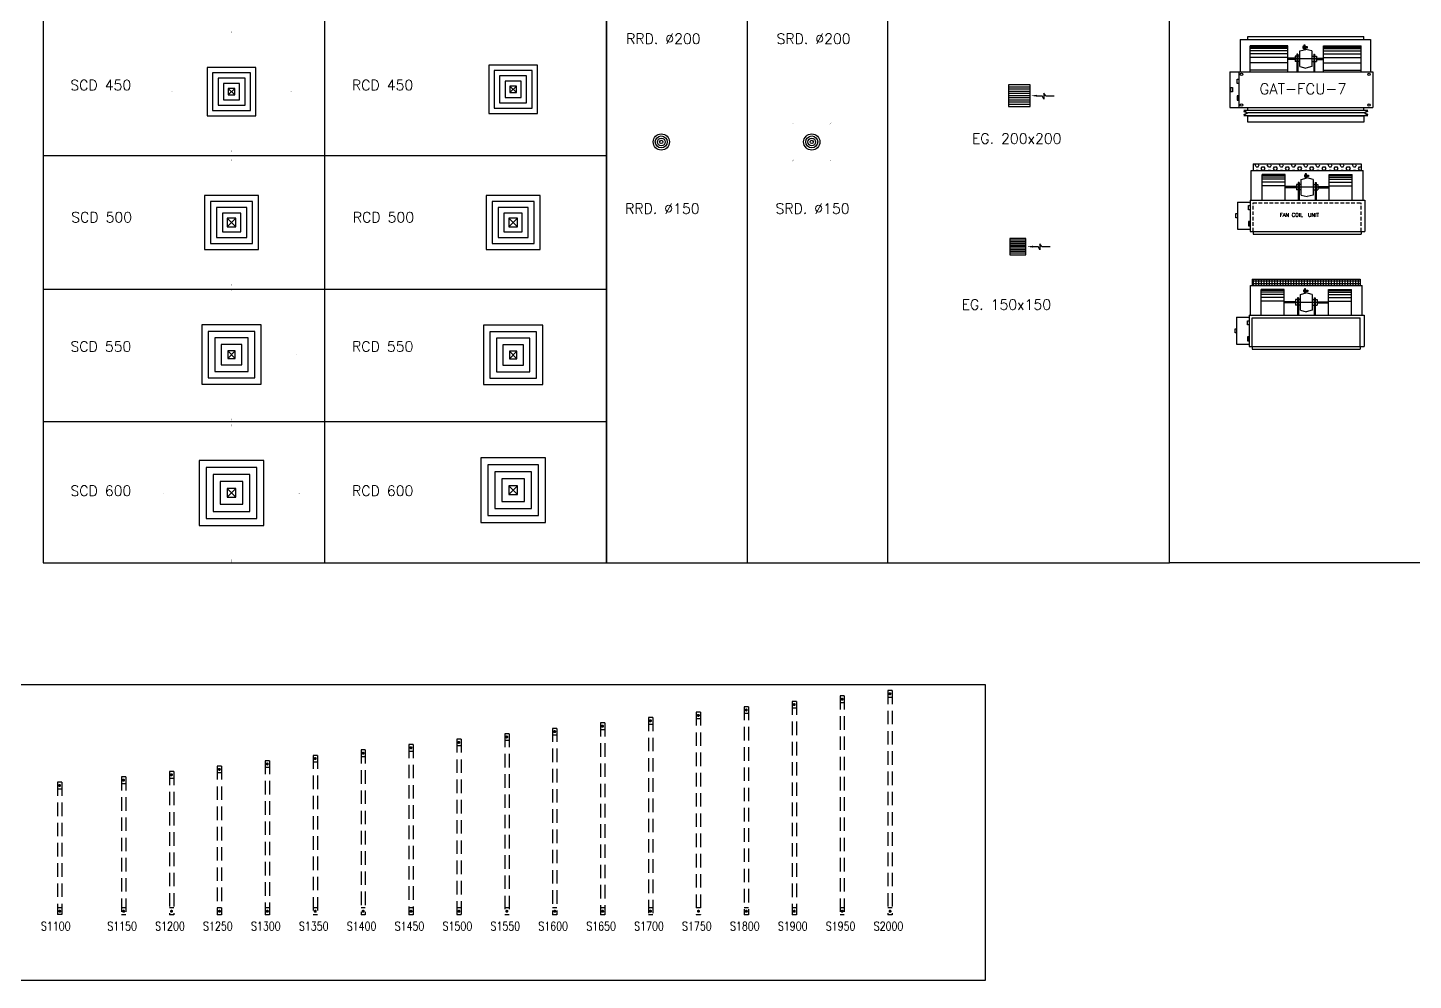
# Model space of a CAD drawing. Extents: x 462150 to 608263, y 35809 to 85242.
# Drawn here: x 566793 to 579621, y 66226 to 75048 of the extents above; entities that cross this region are included whole.
import ezdxf
from ezdxf.enums import TextEntityAlignment as Align

# ---------------------------------------------------------------- set-up
doc = ezdxf.new("R2010")
doc.units = 0
doc.header["$LTSCALE"] = 500
doc.header["$MEASUREMENT"] = 0
for name, pattern in [('DSH1', [0.101, 0.067, -0.034]), ('HIDDEN', [0.375, 0.25, -0.125]), ('HIDDEN2', [4.7625, 3.175, -1.5875])]:
    doc.linetypes.add(name, pattern=pattern)
for name, color, linetype in [('AC-EX.G', 2, 'Continuous'), ('AC-FAN COIL', 230, 'Continuous'), ('AC-FLEXIBLE', 2, 'Continuous'), ('AC-LEADER', 7, 'Continuous'), ('AC-R.C.D', 61, 'Continuous'), ('AC-S.C.D.', 150, 'Continuous'), ('AC-SUPPLY DUCT', 4, 'Continuous'), ('AC-SUPPORT', 124, 'Continuous'), ('AC-TEXT', 7, 'Continuous'), ('M_AHU', 40, 'Continuous'), ('M_ROMANT120', 7, 'Continuous'), ('PL-W-TEXT', 7, 'Continuous')]:
    doc.layers.add(name, color=color, linetype=linetype)
doc.styles.add('FF-LOOP', font='romanc.shx', dxfattribs={"height": 2})
doc.styles.add('ROMANS', font='romans.shx', dxfattribs={"width": 0.8, "height": 100})
doc.styles.add('romant', font='romant.shx', dxfattribs={"width": 0.8, "height": 500})

# ---------------------------------------------------------------- blocks, each defined once
blk = doc.blocks.new('S1100')
at = {"layer": 'AC-SUPPORT', "linetype": 'HIDDEN2'}
for p, q in [((0, 1163), (-40, 1163)), ((0, 1100), (-40, 1100)), ((0, 0), (-40, 0)), ((0, -63), (-40, -63))]:
    blk.add_line(p, q, dxfattribs=at)
at = {"layer": 'AC-SUPPORT', "linetype": 'HIDDEN'}
for p, q in [((-40, 1163), (-40, -63)), ((0, 1163), (0, -63))]:
    blk.add_line(p, q, dxfattribs=at)
at = {"layer": 'AC-SUPPORT', "linetype": 'HIDDEN2', "const_width": 14.6}
for points in [[(-21, 1126, -1), (-21, 1140, -1)], [(-20, -24, 1), (-20, -38, 1)]]:
    blk.add_lwpolyline(points, format="xyb", close=True, dxfattribs=at)
blk = doc.blocks.new('A$C58AD3C0F')
at = {"layer": 'AC-FAN COIL', "color": 230}
for p, q in [((27, 1303, 0), (326, 1303, 0)), ((27, 95, 0), (27, 1303, 0)), ((326, 0, 0), (326, 1324, 0)), ((326, 1324, 0), (656, 1324, 0)), ((326, 1324, 0), (656, 1324, 0)), ((656, 0, 0), (656, 1324, 0)), ((27, 1240, 0), (0, 1240, 0)), ((0, 168, 0), (0, 1240, 0)), ((680, 1240, 0), (656, 1240, 0)), ((27, 168, 0), (0, 168, 0)), ((680, 168, 0), (656, 168, 0)), ((27, 95, 0), (326, 95, 0)), ((326, 84, 0), (656, 84, 0)), ((326, 0, 0), (656, 0, 0))]:
    blk.add_line(p, q, dxfattribs=at)
at = {"layer": 'AC-FAN COIL', "color": 71}
for p, q in [((87, 869, 0), (87, 1218, 0)), ((326, 1218, 0), (87, 1218, 0)), ((97, 869, 0), (97, 1218, 0)), ((111, 869, 0), (111, 1218, 0)), ((131, 869, 0), (131, 1218, 0)), ((159, 869, 0), (159, 1218, 0)), ((193, 869, 0), (193, 1218, 0)), ((244, 869, 0), (244, 1218, 0)), ((312, 869, 0), (312, 1218, 0)), ((326, 869, 0), (87, 869, 0)), ((162, 786, 0), (326, 786, 0)), ((162, 777, 0), (162, 786, 0)), ((162, 777, 0), (326, 777, 0)), ((180, 786, 0), (180, 803, 0)), ((180, 803, 0), (231, 803, 0)), ((180, 759, 0), (180, 777, 0)), ((200, 803, 0), (200, 869, 0)), ((205, 803, 0), (205, 538, 0)), ((211, 803, 0), (211, 869, 0)), ((231, 786, 0), (231, 803, 0)), ((231, 759, 0), (231, 777, 0)), ((80, 697, 0), (80, 686, 0)), ((119, 697, 0), (80, 697, 0)), ((80, 686, 0), (119, 686, 0)), ((84, 697, 0), (84, 686, 0)), ((89, 697, 0), (89, 686, 0)), ((92, 697, 0), (92, 717, 0)), ((92, 717, 0), (106, 717, 0)), ((92, 686, 0), (92, 678, 0)), ((92, 678, 0), (106, 678, 0)), ((94, 697, 0), (94, 686, 0)), ((99, 697, 0), (99, 686, 0)), ((104, 697, 0), (104, 686, 0)), ((106, 717, 0), (106, 697, 0)), ((106, 678, 0), (106, 686, 0)), ((109, 697, 0), (109, 686, 0)), ((114, 697, 0), (114, 686, 0)), ((133, 759, 0), (119, 704, 0)), ((133, 649, 0), (119, 704, 0)), ((119, 697, 0), (119, 686, 0)), ((133, 759, 0), (277, 759, 0)), ((277, 649, 0), (133, 649, 0)), ((180, 649, 0), (180, 630, 0)), ((231, 649, 0), (231, 630, 0)), ((277, 759, 0), (292, 704, 0)), ((277, 649, 0), (292, 704, 0)), ((87, 538, 0), (87, 190, 0)), ((326, 538, 0), (87, 538, 0)), ((97, 538, 0), (97, 190, 0)), ((111, 538, 0), (111, 190, 0)), ((131, 538, 0), (131, 190, 0)), ((159, 538, 0), (159, 190, 0)), ((162, 630, 0), (162, 621, 0)), ((162, 630, 0), (326, 630, 0)), ((162, 621, 0), (326, 621, 0)), ((180, 621, 0), (180, 605, 0)), ((180, 605, 0), (231, 605, 0)), ((193, 538, 0), (193, 190, 0)), ((200, 605, 0), (200, 538, 0)), ((211, 605, 0), (211, 538, 0)), ((231, 621, 0), (231, 605, 0)), ((244, 538, 0), (244, 190, 0)), ((312, 538, 0), (312, 190, 0)), ((326, 190, 0), (87, 190, 0))]:
    blk.add_line(p, q, dxfattribs=at)
at = {"layer": 'AC-FAN COIL', "color": 230, "elevation": 0}
for points in [[(395, 69), (395, 84), (434, 84), (434, 69)], [(472, 11), (472, 25), (511, 25), (511, 11)], [(588, 69), (588, 84), (549, 84), (549, 69)]]:
    blk.add_lwpolyline(points, close=True, dxfattribs=at)
at = {"layer": 'AC-FAN COIL', "color": 230}
for centre in [(349, 1290, 0), (634, 1290, 0), (349, 109, 0), (634, 109, 0)]:
    blk.add_circle(centre, 11.5, dxfattribs=at)
at = {"layer": 'AC-FLEXIBLE'}
for p, q in [((693, 1279, 0), (680, 1240, 0)), ((680, 129, 0), (680, 1279, 0)), ((693, 1279, 0), (706, 1240, 0)), ((720, 1279, 0), (706, 1240, 0)), ((706, 1240, 0), (706, 168, 0)), ((720, 1279, 0), (733, 1240, 0)), ((733, 1279, 0), (733, 129, 0)), ((693, 129, 0), (680, 168, 0)), ((693, 129, 0), (706, 168, 0)), ((720, 129, 0), (706, 168, 0)), ((720, 129, 0), (733, 168, 0))]:
    blk.add_line(p, q, dxfattribs=at)
at = {"layer": 'AC-SUPPLY DUCT', "elevation": 0}
blk.add_lwpolyline([(733, 1240), (791, 1240), (791, 169), (733, 169)], close=True, dxfattribs=at)
blk = doc.blocks.new('DV. 150')
for points in [[(-63, 57, 0, 32.3, 0), (-109, 103, 0, 0, 0), (-143, 137, 0, 0, 0), (-166, 137, 0, 0, 0), (-143, 160, 0, 0, 0), (-166, 160, 0, 0, 0), (-200, 194, 0, 0, 0)], [(61, 59, 0, 32.3, 0), (107, 105, 0, 0, 0), (141, 139, 0, 0, 0), (164, 139, 0, 0, 0), (141, 162, 0, 0, 0), (164, 162, 0, 0, 0), (198, 196, 0, 0, 0)], [(-60, -60, 0, 32.3, 0), (-106, -106, 0, 0, 0), (-140, -140, 0, 0, 0), (-163, -140, 0, 0, 0), (-140, -163, 0, 0, 0), (-163, -163, 0, 0, 0), (-197, -197, 0, 0, 0)], [(59, -61, 0, 32.3, 0), (105, -107, 0, 0, 0), (139, -141, 0, 0, 0), (162, -141, 0, 0, 0), (139, -164, 0, 0, 0), (162, -164, 0, 0, 0), (196, -198, 0, 0, 0)]]:
    blk.add_lwpolyline(points, format="xyseb")
blk.add_circle((0, 0), 75)
at = {"color": 14}
for radius in [55.6, 35.6, 15.6]:
    blk.add_circle((0, 0), radius, dxfattribs=at)
blk = doc.blocks.new('EG.150x150')
for p, q in [((75, 75), (-75, 75)), ((-75, 75), (-75, -75)), ((75, 60), (-75, 60)), ((75, 45), (-75, 45)), ((75, 30), (-75, 30)), ((75, 15), (-75, 15)), ((75, 0), (-75, 0)), ((75, -75), (75, 75)), ((140, 0), (187, 0)), ((203, -31), (187, 0)), ((221, 0), (203, 25)), ((203, 25), (203, -31)), ((221, 0), (298, 0)), ((75, -15), (-75, -15)), ((75, -30), (-75, -30)), ((75, -45), (-75, -45)), ((75, -60), (-75, -60)), ((-75, -75), (75, -75))]:
    blk.add_line(p, q)
blk.add_solid([(140, 9), (140, -9), (84, 0)])
blk = doc.blocks.new('EG.200x200')
for p, q in [((100, 100), (-100, 100)), ((-100, 100), (-100, -100)), ((100, 80), (-100, 80)), ((100, 60), (-100, 60)), ((100, 40), (-100, 40)), ((100, 20), (-100, 20)), ((100, 0), (-100, 0)), ((100, -100), (100, 100)), ((165, 0), (212, 0)), ((228, -31), (212, 0)), ((246, 0), (228, 25)), ((228, 25), (228, -31)), ((246, 0), (323, 0)), ((100, -20), (-100, -20)), ((100, -40), (-100, -40)), ((100, -60), (-100, -60)), ((100, -80), (-100, -80)), ((-100, -100), (100, -100))]:
    blk.add_line(p, q)
blk.add_solid([(165, 9), (165, -9), (109, 0)])
blk = doc.blocks.new('S1150')
at = {"layer": 'AC-SUPPORT', "linetype": 'HIDDEN2'}
for p, q in [((20, 1213), (-20, 1213)), ((20, 1150), (-20, 1150)), ((20, 0), (-20, 0)), ((20, -63), (-20, -63))]:
    blk.add_line(p, q, dxfattribs=at)
at = {"layer": 'AC-SUPPORT', "linetype": 'HIDDEN'}
for p, q in [((-20, 1213), (-20, -63)), ((20, 1213), (20, -63))]:
    blk.add_line(p, q, dxfattribs=at)
at = {"layer": 'AC-SUPPORT', "linetype": 'HIDDEN2', "const_width": 14.6}
for points in [[(-1, 1176, -1), (-1, 1190, -1)], [(0, -24, 1), (0, -38, 1)]]:
    blk.add_lwpolyline(points, format="xyb", close=True, dxfattribs=at)
blk = doc.blocks.new('S1200')
at = {"layer": 'AC-SUPPORT', "linetype": 'HIDDEN2'}
for p, q in [((20, 1263), (-20, 1263)), ((20, 1200), (-20, 1200)), ((20, 0), (-20, 0)), ((20, -63), (-20, -63))]:
    blk.add_line(p, q, dxfattribs=at)
at = {"layer": 'AC-SUPPORT', "linetype": 'HIDDEN'}
for p, q in [((-20, 1263), (-20, -63)), ((20, 1263), (20, -63))]:
    blk.add_line(p, q, dxfattribs=at)
at = {"layer": 'AC-SUPPORT', "linetype": 'HIDDEN2', "const_width": 14.6}
for points in [[(-1, 1226, -1), (-1, 1240, -1)], [(0, -24, 1), (0, -38, 1)]]:
    blk.add_lwpolyline(points, format="xyb", close=True, dxfattribs=at)
blk = doc.blocks.new('S1250')
at = {"layer": 'AC-SUPPORT', "linetype": 'HIDDEN2'}
for p, q in [((20, 1313), (-20, 1313)), ((20, 1250), (-20, 1250)), ((20, 0), (-20, 0)), ((20, -63), (-20, -63))]:
    blk.add_line(p, q, dxfattribs=at)
at = {"layer": 'AC-SUPPORT', "linetype": 'HIDDEN'}
for p, q in [((-20, 1313), (-20, -63)), ((20, 1313), (20, -63))]:
    blk.add_line(p, q, dxfattribs=at)
at = {"layer": 'AC-SUPPORT', "linetype": 'HIDDEN2', "const_width": 14.6}
for points in [[(-1, 1276, -1), (-1, 1290, -1)], [(0, -24, 1), (0, -38, 1)]]:
    blk.add_lwpolyline(points, format="xyb", close=True, dxfattribs=at)
blk = doc.blocks.new('S1300')
at = {"layer": 'AC-SUPPORT', "linetype": 'HIDDEN2'}
for p, q in [((20, 1363), (-20, 1363)), ((20, 1300), (-20, 1300)), ((20, 0), (-20, 0)), ((20, -63), (-20, -63))]:
    blk.add_line(p, q, dxfattribs=at)
at = {"layer": 'AC-SUPPORT', "linetype": 'HIDDEN'}
for p, q in [((-20, 1363), (-20, -63)), ((20, 1363), (20, -63))]:
    blk.add_line(p, q, dxfattribs=at)
at = {"layer": 'AC-SUPPORT', "linetype": 'HIDDEN2', "const_width": 14.6}
for points in [[(-1, 1326, -1), (-1, 1340, -1)], [(0, -24, 1), (0, -38, 1)]]:
    blk.add_lwpolyline(points, format="xyb", close=True, dxfattribs=at)
blk = doc.blocks.new('S1350')
at = {"layer": 'AC-SUPPORT', "linetype": 'HIDDEN2'}
for p, q in [((20, 1413), (-20, 1413)), ((20, 1350), (-20, 1350)), ((20, 0), (-20, 0)), ((20, -63), (-20, -63))]:
    blk.add_line(p, q, dxfattribs=at)
at = {"layer": 'AC-SUPPORT', "linetype": 'HIDDEN'}
for p, q in [((-20, 1413), (-20, -63)), ((20, 1413), (20, -63))]:
    blk.add_line(p, q, dxfattribs=at)
at = {"layer": 'AC-SUPPORT', "linetype": 'HIDDEN2', "const_width": 14.6}
for points in [[(-1, 1376, -1), (-1, 1390, -1)], [(0, -24, 1), (0, -38, 1)]]:
    blk.add_lwpolyline(points, format="xyb", close=True, dxfattribs=at)
blk = doc.blocks.new('S1400')
at = {"layer": 'AC-SUPPORT', "linetype": 'HIDDEN2'}
for p, q in [((20, 1463), (-20, 1463)), ((20, 1400), (-20, 1400)), ((20, 0), (-20, 0)), ((20, -63), (-20, -63))]:
    blk.add_line(p, q, dxfattribs=at)
at = {"layer": 'AC-SUPPORT', "linetype": 'HIDDEN'}
for p, q in [((-20, 1463), (-20, -63)), ((20, 1463), (20, -63))]:
    blk.add_line(p, q, dxfattribs=at)
at = {"layer": 'AC-SUPPORT', "linetype": 'HIDDEN2', "const_width": 14.6}
for points in [[(-1, 1426, -1), (-1, 1440, -1)], [(0, -24, 1), (0, -38, 1)]]:
    blk.add_lwpolyline(points, format="xyb", close=True, dxfattribs=at)
blk = doc.blocks.new('S1450')
at = {"layer": 'AC-SUPPORT', "linetype": 'HIDDEN2'}
for p, q in [((20, 1513), (-20, 1513)), ((20, 1450), (-20, 1450)), ((20, 0), (-20, 0)), ((20, -63), (-20, -63))]:
    blk.add_line(p, q, dxfattribs=at)
at = {"layer": 'AC-SUPPORT', "linetype": 'HIDDEN'}
for p, q in [((-20, 1513), (-20, -63)), ((20, 1513), (20, -63))]:
    blk.add_line(p, q, dxfattribs=at)
at = {"layer": 'AC-SUPPORT', "linetype": 'HIDDEN2', "const_width": 14.6}
for points in [[(-1, 1476, -1), (-1, 1490, -1)], [(0, -24, 1), (0, -38, 1)]]:
    blk.add_lwpolyline(points, format="xyb", close=True, dxfattribs=at)
blk = doc.blocks.new('S1500')
at = {"layer": 'AC-SUPPORT', "linetype": 'HIDDEN2'}
for p, q in [((20, 1563), (-20, 1563)), ((20, 1500), (-20, 1500)), ((20, 0), (-20, 0)), ((20, -63), (-20, -63))]:
    blk.add_line(p, q, dxfattribs=at)
at = {"layer": 'AC-SUPPORT', "linetype": 'HIDDEN'}
for p, q in [((-20, 1563), (-20, -63)), ((20, 1563), (20, -63))]:
    blk.add_line(p, q, dxfattribs=at)
at = {"layer": 'AC-SUPPORT', "linetype": 'HIDDEN2', "const_width": 14.6}
for points in [[(-1, 1526, -1), (-1, 1540, -1)], [(0, -24, 1), (0, -38, 1)]]:
    blk.add_lwpolyline(points, format="xyb", close=True, dxfattribs=at)
blk = doc.blocks.new('S1550')
at = {"layer": 'AC-SUPPORT', "linetype": 'HIDDEN2'}
for p, q in [((20, 1613), (-20, 1613)), ((20, 1550), (-20, 1550)), ((20, 0), (-20, 0)), ((20, -63), (-20, -63))]:
    blk.add_line(p, q, dxfattribs=at)
at = {"layer": 'AC-SUPPORT', "linetype": 'HIDDEN'}
for p, q in [((-20, 1613), (-20, -63)), ((20, 1613), (20, -63))]:
    blk.add_line(p, q, dxfattribs=at)
at = {"layer": 'AC-SUPPORT', "linetype": 'HIDDEN2', "const_width": 14.6}
for points in [[(-1, 1576, -1), (-1, 1590, -1)], [(0, -24, 1), (0, -38, 1)]]:
    blk.add_lwpolyline(points, format="xyb", close=True, dxfattribs=at)
blk = doc.blocks.new('S1600')
at = {"layer": 'AC-SUPPORT', "linetype": 'HIDDEN2'}
for p, q in [((20, 1663), (-20, 1663)), ((20, 1600), (-20, 1600)), ((20, 0), (-20, 0)), ((20, -63), (-20, -63))]:
    blk.add_line(p, q, dxfattribs=at)
at = {"layer": 'AC-SUPPORT', "linetype": 'HIDDEN'}
for p, q in [((-20, 1663), (-20, -63)), ((20, 1663), (20, -63))]:
    blk.add_line(p, q, dxfattribs=at)
at = {"layer": 'AC-SUPPORT', "linetype": 'HIDDEN2', "const_width": 14.6}
for points in [[(-1, 1626, -1), (-1, 1640, -1)], [(0, -24, 1), (0, -38, 1)]]:
    blk.add_lwpolyline(points, format="xyb", close=True, dxfattribs=at)
blk = doc.blocks.new('S1650')
at = {"layer": 'AC-SUPPORT', "linetype": 'HIDDEN2'}
for p, q in [((20, 1713), (-20, 1713)), ((20, 1650), (-20, 1650)), ((20, 0), (-20, 0)), ((20, -63), (-20, -63))]:
    blk.add_line(p, q, dxfattribs=at)
at = {"layer": 'AC-SUPPORT', "linetype": 'HIDDEN'}
for p, q in [((-20, 1713), (-20, -63)), ((20, 1713), (20, -63))]:
    blk.add_line(p, q, dxfattribs=at)
at = {"layer": 'AC-SUPPORT', "linetype": 'HIDDEN2', "const_width": 14.6}
for points in [[(-1, 1676, -1), (-1, 1690, -1)], [(0, -24, 1), (0, -38, 1)]]:
    blk.add_lwpolyline(points, format="xyb", close=True, dxfattribs=at)
blk = doc.blocks.new('1700')
at = {"layer": 'AC-SUPPORT', "linetype": 'HIDDEN2'}
for p, q in [((20, 1763), (-20, 1763)), ((20, 1700), (-20, 1700)), ((20, 0), (-20, 0)), ((20, -63), (-20, -63))]:
    blk.add_line(p, q, dxfattribs=at)
at = {"layer": 'AC-SUPPORT', "linetype": 'HIDDEN'}
for p, q in [((-20, 1763), (-20, -63)), ((20, 1763), (20, -63))]:
    blk.add_line(p, q, dxfattribs=at)
at = {"layer": 'AC-SUPPORT', "linetype": 'HIDDEN2', "const_width": 14.6}
for points in [[(-1, 1726, -1), (-1, 1740, -1)], [(0, -24, 1), (0, -38, 1)]]:
    blk.add_lwpolyline(points, format="xyb", close=True, dxfattribs=at)
blk = doc.blocks.new('S1750')
at = {"layer": 'AC-SUPPORT', "linetype": 'HIDDEN2'}
for p, q in [((20, 1813), (-20, 1813)), ((20, 1750), (-20, 1750)), ((20, 0), (-20, 0)), ((20, -63), (-20, -63))]:
    blk.add_line(p, q, dxfattribs=at)
at = {"layer": 'AC-SUPPORT', "linetype": 'HIDDEN'}
for p, q in [((-20, 1813), (-20, -63)), ((20, 1813), (20, -63))]:
    blk.add_line(p, q, dxfattribs=at)
at = {"layer": 'AC-SUPPORT', "linetype": 'HIDDEN2', "const_width": 14.6}
for points in [[(-1, 1776, -1), (-1, 1790, -1)], [(0, -24, 1), (0, -38, 1)]]:
    blk.add_lwpolyline(points, format="xyb", close=True, dxfattribs=at)
blk = doc.blocks.new('S1800')
at = {"layer": 'AC-SUPPORT', "linetype": 'HIDDEN2'}
for p, q in [((20, 1863), (-20, 1863)), ((20, 1800), (-20, 1800)), ((20, 0), (-20, 0)), ((20, -63), (-20, -63))]:
    blk.add_line(p, q, dxfattribs=at)
at = {"layer": 'AC-SUPPORT', "linetype": 'HIDDEN'}
for p, q in [((-20, 1863), (-20, -63)), ((20, 1863), (20, -63))]:
    blk.add_line(p, q, dxfattribs=at)
at = {"layer": 'AC-SUPPORT', "linetype": 'HIDDEN2', "const_width": 14.6}
for points in [[(-1, 1826, -1), (-1, 1840, -1)], [(0, -24, 1), (0, -38, 1)]]:
    blk.add_lwpolyline(points, format="xyb", close=True, dxfattribs=at)
blk = doc.blocks.new('S1900')
at = {"layer": 'AC-SUPPORT', "linetype": 'HIDDEN2'}
for p, q in [((20, 1913), (-20, 1913)), ((20, 1850), (-20, 1850)), ((20, 0), (-20, 0)), ((20, -63), (-20, -63))]:
    blk.add_line(p, q, dxfattribs=at)
at = {"layer": 'AC-SUPPORT', "linetype": 'HIDDEN'}
for p, q in [((-20, 1913), (-20, -63)), ((20, 1913), (20, -63))]:
    blk.add_line(p, q, dxfattribs=at)
at = {"layer": 'AC-SUPPORT', "linetype": 'HIDDEN2', "const_width": 14.6}
for points in [[(-1, 1876, -1), (-1, 1890, -1)], [(0, -24, 1), (0, -38, 1)]]:
    blk.add_lwpolyline(points, format="xyb", close=True, dxfattribs=at)
blk = doc.blocks.new('S1950')
at = {"layer": 'AC-SUPPORT', "linetype": 'HIDDEN2'}
for p, q in [((20, 1963), (-20, 1963)), ((20, 1900), (-20, 1900)), ((20, 0), (-20, 0)), ((20, -63), (-20, -63))]:
    blk.add_line(p, q, dxfattribs=at)
at = {"layer": 'AC-SUPPORT', "linetype": 'HIDDEN'}
for p, q in [((-20, 1963), (-20, -63)), ((20, 1963), (20, -63))]:
    blk.add_line(p, q, dxfattribs=at)
at = {"layer": 'AC-SUPPORT', "linetype": 'HIDDEN2', "const_width": 14.6}
for points in [[(-1, 1926, -1), (-1, 1940, -1)], [(0, -24, 1), (0, -38, 1)]]:
    blk.add_lwpolyline(points, format="xyb", close=True, dxfattribs=at)
blk = doc.blocks.new('S2000')
at = {"layer": 'AC-SUPPORT', "linetype": 'HIDDEN2'}
for p, q in [((20, 2013), (-20, 2013)), ((20, 1950), (-20, 1950)), ((20, 0), (-20, 0)), ((20, -63), (-20, -63))]:
    blk.add_line(p, q, dxfattribs=at)
at = {"layer": 'AC-SUPPORT', "linetype": 'HIDDEN'}
for p, q in [((-20, 2013), (-20, -63)), ((20, 2013), (20, -63))]:
    blk.add_line(p, q, dxfattribs=at)
at = {"layer": 'AC-SUPPORT', "linetype": 'HIDDEN2', "const_width": 14.6}
for points in [[(-1, 1976, -1), (-1, 1990, -1)], [(0, -24, 1), (0, -38, 1)]]:
    blk.add_lwpolyline(points, format="xyb", close=True, dxfattribs=at)
blk = doc.blocks.new('SRD. 150')
for points in [[(-172, 172, 0, 24.6, 0), (-128, 126, 0, 0, 0), (-60, 60, 0, 0, 0)], [(172, 172, 0, 24.6, 0), (128, 126, 0, 0, 0), (60, 60, 0, 0, 0)], [(-172, -172, 0, 24.6, 0), (-128, -126, 0, 0, 0), (-60, -60, 0, 0, 0)], [(172, -172, 0, 24.6, 0), (128, -126, 0, 0, 0), (60, -60, 0, 0, 0)]]:
    blk.add_lwpolyline(points, format="xyseb")
blk.add_circle((0, 0), 75)
at = {"color": 14}
for radius in [55.6, 35.6, 15.6]:
    blk.add_circle((0, 0), radius, dxfattribs=at)
blk = doc.blocks.new('RCD 450')
for p, q in [((30, -30), (-30, 30)), ((30, 30), (-30, -30))]:
    blk.add_line(p, q)
for points in [[(0, 235, 0, 50, 0), (0, 335, 0, 0, 0), (0, 410, 0, 0, 0), (25, 435, 0, 0, 0), (-25, 435, 0, 0, 0), (0, 460, 0, 0, 0), (0, 535, 0, 0, 0)], [(-235, 0, 0, 50, 0), (-335, 0, 0, 0, 0), (-410, 0, 0, 0, 0), (-435, -25, 0, 0, 0), (-435, 25, 0, 0, 0), (-460, 0, 0, 0, 0), (-535, 0, 0, 0, 0)], [(235, 0, 0, 50, 0), (335, 0, 0, 0, 0), (410, 0, 0, 0, 0), (435, 25, 0, 0, 0), (435, -25, 0, 0, 0), (460, 0, 0, 0, 0), (535, 0, 0, 0, 0)], [(0, -235, 0, 50, 0), (0, -335, 0, 0, 0), (0, -410, 0, 0, 0), (-25, -435, 0, 0, 0), (25, -435, 0, 0, 0), (0, -460, 0, 0, 0), (0, -535, 0, 0, 0)]]:
    blk.add_lwpolyline(points, format="xyseb")
blk.add_lwpolyline([(-225, -225), (225, -225), (225, 225), (-225, 225)], close=True)
at = {"color": 14}
for points in [[(-175, -175), (175, -175), (175, 175), (-175, 175)], [(-125, -125), (125, -125), (125, 125), (-125, 125)], [(-75, -75), (75, -75), (75, 75), (-75, 75)], [(-30, -30), (30, -30), (30, 30), (-30, 30)]]:
    blk.add_lwpolyline(points, close=True, dxfattribs=at)
blk = doc.blocks.new('RCD 500')
for p, q in [((40, -40), (-40, 40)), ((40, 40), (-40, -40))]:
    blk.add_line(p, q)
for points in [[(0, 260, 0, 50, 0), (0, 360, 0, 0, 0), (0, 435, 0, 0, 0), (25, 460, 0, 0, 0), (-25, 460, 0, 0, 0), (0, 485, 0, 0, 0), (0, 560, 0, 0, 0)], [(-260, 0, 0, 50, 0), (-360, 0, 0, 0, 0), (-435, 0, 0, 0, 0), (-460, -25, 0, 0, 0), (-460, 25, 0, 0, 0), (-485, 0, 0, 0, 0), (-560, 0, 0, 0, 0)], [(260, 0, 0, 50, 0), (360, 0, 0, 0, 0), (435, 0, 0, 0, 0), (460, 25, 0, 0, 0), (460, -25, 0, 0, 0), (485, 0, 0, 0, 0), (560, 0, 0, 0, 0)], [(0, -260, 0, 50, 0), (0, -360, 0, 0, 0), (0, -435, 0, 0, 0), (-25, -460, 0, 0, 0), (25, -460, 0, 0, 0), (0, -485, 0, 0, 0), (0, -560, 0, 0, 0)]]:
    blk.add_lwpolyline(points, format="xyseb")
blk.add_lwpolyline([(-250, -250), (250, -250), (250, 250), (-250, 250)], close=True)
at = {"color": 14}
for points in [[(-195, -195), (195, -195), (195, 195), (-195, 195)], [(-140, -140), (140, -140), (140, 140), (-140, 140)], [(-85, -85), (85, -85), (85, 85), (-85, 85)], [(-40, -40), (40, -40), (40, 40), (-40, 40)]]:
    blk.add_lwpolyline(points, close=True, dxfattribs=at)
blk = doc.blocks.new('RCD 550')
for p, q in [((35, -35), (-35, 35)), ((35, 35), (-35, -35))]:
    blk.add_line(p, q)
for points in [[(0, 285, 0, 50, 0), (0, 385, 0, 0, 0), (0, 460, 0, 0, 0), (25, 485, 0, 0, 0), (-25, 485, 0, 0, 0), (0, 510, 0, 0, 0), (0, 585, 0, 0, 0)], [(-285, 0, 0, 50, 0), (-385, 0, 0, 0, 0), (-460, 0, 0, 0, 0), (-485, -25, 0, 0, 0), (-485, 25, 0, 0, 0), (-510, 0, 0, 0, 0), (-585, 0, 0, 0, 0)], [(285, 0, 0, 50, 0), (385, 0, 0, 0, 0), (460, 0, 0, 0, 0), (485, 25, 0, 0, 0), (485, -25, 0, 0, 0), (510, 0, 0, 0, 0), (585, 0, 0, 0, 0)], [(0, -285, 0, 50, 0), (0, -385, 0, 0, 0), (0, -460, 0, 0, 0), (-25, -485, 0, 0, 0), (25, -485, 0, 0, 0), (0, -510, 0, 0, 0), (0, -585, 0, 0, 0)]]:
    blk.add_lwpolyline(points, format="xyseb")
blk.add_lwpolyline([(-275, -275), (275, -275), (275, 275), (-275, 275)], close=True)
at = {"color": 14}
for points in [[(-215, -215), (215, -215), (215, 215), (-215, 215)], [(-155, -155), (155, -155), (155, 155), (-155, 155)], [(-95, -95), (95, -95), (95, 95), (-95, 95)], [(-35, -35), (35, -35), (35, 35), (-35, 35)]]:
    blk.add_lwpolyline(points, close=True, dxfattribs=at)
blk = doc.blocks.new('RCD 600')
for p, q in [((40, -40), (-40, 40)), ((40, 40), (-40, -40))]:
    blk.add_line(p, q)
for points in [[(0, 310, 0, 50, 0), (0, 410, 0, 0, 0), (0, 485, 0, 0, 0), (25, 510, 0, 0, 0), (-25, 510, 0, 0, 0), (0, 535, 0, 0, 0), (0, 610, 0, 0, 0)], [(-310, 0, 0, 50, 0), (-410, 0, 0, 0, 0), (-485, 0, 0, 0, 0), (-510, -25, 0, 0, 0), (-510, 25, 0, 0, 0), (-535, 0, 0, 0, 0), (-610, 0, 0, 0, 0)], [(310, 0, 0, 50, 0), (410, 0, 0, 0, 0), (485, 0, 0, 0, 0), (510, 25, 0, 0, 0), (510, -25, 0, 0, 0), (535, 0, 0, 0, 0), (610, 0, 0, 0, 0)], [(0, -310, 0, 50, 0), (0, -410, 0, 0, 0), (0, -485, 0, 0, 0), (-25, -510, 0, 0, 0), (25, -510, 0, 0, 0), (0, -535, 0, 0, 0), (0, -610, 0, 0, 0)]]:
    blk.add_lwpolyline(points, format="xyseb")
blk.add_lwpolyline([(-300, -300), (300, -300), (300, 300), (-300, 300)], close=True)
at = {"color": 14}
for points in [[(-235, -235), (235, -235), (235, 235), (-235, 235)], [(-170, -170), (170, -170), (170, 170), (-170, 170)], [(-170, -170), (170, -170), (170, 170), (-170, 170)], [(-105, -105), (105, -105), (105, 105), (-105, 105)], [(-40, -40), (40, -40), (40, 40), (-40, 40)]]:
    blk.add_lwpolyline(points, close=True, dxfattribs=at)
blk = doc.blocks.new('SCD 450')
for p, q in [((30, -30), (-30, 30)), ((30, 30), (-30, -30))]:
    blk.add_line(p, q)
at = {"linetype": 'Continuous', "ltscale": 100}
for points in [[(-2, 551, 0, 49.1, 0), (0, 424, 0, 0, 0), (0, 235, 0, 0, 0)], [(-551, -2, 0, 49.1, 0), (-424, 0, 0, 0, 0), (-235, 0, 0, 0, 0)], [(551, -2, 0, 49.1, 0), (424, 0, 0, 0, 0), (235, 0, 0, 0, 0)], [(-2, -551, 0, 49.1, 0), (0, -424, 0, 0, 0), (0, -235, 0, 0, 0)]]:
    blk.add_lwpolyline(points, format="xyseb", dxfattribs=at)
blk.add_lwpolyline([(-225, -225), (225, -225), (225, 225), (-225, 225)], close=True)
at = {"color": 14}
for points in [[(-175, -175), (175, -175), (175, 175), (-175, 175)], [(-125, -125), (125, -125), (125, 125), (-125, 125)], [(-75, -75), (75, -75), (75, 75), (-75, 75)], [(-30, -30), (30, -30), (30, 30), (-30, 30)]]:
    blk.add_lwpolyline(points, close=True, dxfattribs=at)
blk = doc.blocks.new('SCD 500')
for p, q in [((40, -40), (-40, 40)), ((40, 40), (-40, -40))]:
    blk.add_line(p, q)
at = {"linetype": 'Continuous', "ltscale": 100}
for points in [[(-2, 576, 0, 49.1, 0), (0, 449, 0, 0, 0), (0, 260, 0, 0, 0)], [(-576, -2, 0, 49.1, 0), (-449, 0, 0, 0, 0), (-260, 0, 0, 0, 0)], [(576, -2, 0, 49.1, 0), (449, 0, 0, 0, 0), (260, 0, 0, 0, 0)], [(-2, -576, 0, 49.1, 0), (0, -449, 0, 0, 0), (0, -260, 0, 0, 0)]]:
    blk.add_lwpolyline(points, format="xyseb", dxfattribs=at)
blk.add_lwpolyline([(-250, -250), (250, -250), (250, 250), (-250, 250)], close=True)
at = {"color": 14}
for points in [[(-195, -195), (195, -195), (195, 195), (-195, 195)], [(-140, -140), (140, -140), (140, 140), (-140, 140)], [(-85, -85), (85, -85), (85, 85), (-85, 85)], [(-40, -40), (40, -40), (40, 40), (-40, 40)]]:
    blk.add_lwpolyline(points, close=True, dxfattribs=at)
blk = doc.blocks.new('SCD 550')
for p, q in [((35, -35), (-35, 35)), ((-35, -35), (35, 35))]:
    blk.add_line(p, q)
at = {"linetype": 'Continuous', "ltscale": 100}
for points in [[(-2, 601, 0, 49.1, 0), (0, 474, 0, 0, 0), (0, 285, 0, 0, 0)], [(-601, -2, 0, 49.1, 0), (-473, 0, 0, 0, 0), (-284, 0, 0, 0, 0)], [(601, -2, 0, 49.1, 0), (474, 0, 0, 0, 0), (285, 0, 0, 0, 0)], [(-2, -601, 0, 49.1, 0), (0, -474, 0, 0, 0), (0, -285, 0, 0, 0)]]:
    blk.add_lwpolyline(points, format="xyseb", dxfattribs=at)
blk.add_lwpolyline([(-275, -275), (275, -275), (275, 275), (-275, 275)], close=True)
at = {"color": 14}
for points in [[(-215, -215), (215, -215), (215, 215), (-215, 215)], [(-155, -155), (155, -155), (155, 155), (-155, 155)], [(-95, -95), (95, -95), (95, 95), (-95, 95)], [(-35, -35), (35, -35), (35, 35), (-35, 35)]]:
    blk.add_lwpolyline(points, close=True, dxfattribs=at)
blk = doc.blocks.new('SCD 600')
for p, q in [((40, -40), (-40, 40)), ((40, 40), (-40, -40))]:
    blk.add_line(p, q)
at = {"linetype": 'Continuous', "ltscale": 100}
for points in [[(-2, 626, 0, 49.1, 0), (0, 499, 0, 0, 0), (0, 310, 0, 0, 0)], [(-626, -2, 0, 49.1, 0), (-499, 0, 0, 0, 0), (-310, 0, 0, 0, 0)], [(626, -3, 0, 49.1, 0), (499, 0, 0, 0, 0), (310, 0, 0, 0, 0)], [(-3, -626, 0, 49.1, 0), (0, -499, 0, 0, 0), (0, -310, 0, 0, 0)]]:
    blk.add_lwpolyline(points, format="xyseb", dxfattribs=at)
blk.add_lwpolyline([(-300, -300), (300, -300), (300, 300), (-300, 300)], close=True)
at = {"color": 14}
for points in [[(-235, -235), (235, -235), (235, 235), (-235, 235)], [(-170, -170), (170, -170), (170, 170), (-170, 170)], [(-170, -170), (170, -170), (170, 170), (-170, 170)], [(-105, -105), (105, -105), (105, 105), (-105, 105)], [(-40, -40), (40, -40), (40, 40), (-40, 40)]]:
    blk.add_lwpolyline(points, close=True, dxfattribs=at)

msp = doc.modelspace()

# ---------------------------------------------------------------- hatches: boundary and pattern name
at = {"layer": 'AC-FAN COIL'}
h = msp.add_hatch(dxfattribs=at)
h.set_pattern_fill('NET', color=71, scale=200, style=0)
h.set_pattern_definition([(0, (458665.057, 52454.4), (0, 25), []), (90, (458665.057, 52454.4), (-25, 1e-15), [])])
h.paths.add_polyline_path([(579130.1, 72660.9), (579130.1, 72720.9), (578130.1, 72720.9), (578130.1, 72660.9)])
at = {"layer": 'M_AHU'}
h = msp.add_hatch(dxfattribs=at)
h.set_pattern_fill('HEX', color=256, scale=150, style=0)
h.set_pattern_definition([(0, (544303.8, 66421.08), (0, 32.475953), [18.75, -37.5]), (120, (544303.8, 66421.08), (-28.125, -16.237976), [18.75, -37.5]), (60, (544322.55, 66421.08), (-28.125, 16.237976), [18.75, -37.5])])
h.paths.add_polyline_path([(579138.2, 73727.2), (579138.2, 73787.2), (578138.2, 73787.2), (578138.2, 73727.2)])

# ---------------------------------------------------------------- linework, layer by layer
for p, q in [((573454.1, 81073), (573454.1, 70092.2)), ((569543.8, 73863), (566936.9, 73863)), ((572150.7, 73863), (569543.8, 73863)), ((569543.8, 72624.2), (566936.9, 72624.2)), ((572150.7, 72624.2), (569543.8, 72624.2)), ((569543.8, 71398.3), (566936.9, 71398.3)), ((572150.7, 71398.3), (569543.8, 71398.3))]:
    msp.add_line(p, q)
for points in [[(577364.5, 81073), (579971.4, 81073), (579971.4, 70092.2), (577364.5, 70092.2)], [(558379, 66226.1), (575660.9, 66226.1), (575660.9, 68962.6), (558379, 68962.6)]]:
    msp.add_lwpolyline(points, close=True)
at = {"layer": 'AC-FAN COIL', "color": 230}
for p, q in [((578112.7, 72660.9, 0), (579147.5, 72660.9, 0)), ((578112.7, 72385.9, 0), (578112.7, 72660.9, 0)), ((578130.1, 72720.9, 0), (579130.1, 72720.9, 0)), ((578130.1, 72720.9, 0), (578130.1, 72660.9, 0)), ((579130.1, 72720.9, 0), (579130.1, 72660.9, 0)), ((579147.5, 72385.9, 0), (579147.5, 72660.9, 0)), ((577985.1, 72365.9, 0), (577985.1, 72115.9, 0)), ((577985.1, 72365.9, 0), (578101, 72365.9, 0)), ((578101, 72385.9, 0), (578101, 72095.9, 0)), ((578101, 72385.9, 0), (579165.1, 72385.9, 0)), ((578130.1, 72095.9, 0), (578130.1, 72360.9, 0)), ((578130.1, 72360.9, 0), (579130.1, 72360.9, 0)), ((579130.1, 72095.9, 0), (579130.1, 72360.9, 0)), ((579165.1, 72385.9, 0), (579165.1, 72095.9, 0)), ((577985.1, 72115.9, 0), (578101, 72115.9, 0)), ((578101, 72095.9, 0), (579165.1, 72095.9, 0)), ((578130.1, 72095.9, 0), (578130.1, 72070.9, 0)), ((579130.1, 72095.9, 0), (579130.1, 72070.9, 0)), ((578130.1, 72070.9, 0), (579130.1, 72070.9, 0)), ((578130.1, 72070.9, 0), (579130.1, 72070.9, 0))]:
    msp.add_line(p, q, dxfattribs=at)
at = {"layer": 'AC-FAN COIL', "color": 71}
for p, q in [((578426, 72623.2, 0), (578213, 72623.2, 0)), ((578213, 72385.9, 0), (578213, 72623.2, 0)), ((578426, 72612.9, 0), (578213, 72612.9, 0)), ((578426, 72385.9, 0), (578426, 72623.2, 0)), ((578605.1, 72617.6, 0), (578605.1, 72603.8, 0)), ((578613.2, 72617.6, 0), (578605.1, 72617.6, 0)), ((578613.2, 72630.1, 0), (578613.2, 72591.3, 0)), ((578623.9, 72630.1, 0), (578613.2, 72630.1, 0)), ((578623.9, 72625.9, 0), (578613.2, 72625.9, 0)), ((578623.9, 72621, 0), (578613.2, 72621, 0)), ((578623.9, 72615.8, 0), (578613.2, 72615.8, 0)), ((578623.9, 72610.8, 0), (578613.2, 72610.8, 0)), ((578623.9, 72605.7, 0), (578613.2, 72605.7, 0)), ((578623.9, 72591.3, 0), (578623.9, 72630.1, 0)), ((578623.9, 72617.6, 0), (578643.5, 72617.6, 0)), ((578643.5, 72617.6, 0), (578643.5, 72603.8, 0)), ((578835.3, 72385.9, 0), (578835.3, 72623.2, 0)), ((578835.3, 72623.2, 0), (579048.2, 72623.2, 0)), ((578835.3, 72612.9, 0), (579048.2, 72612.9, 0)), ((579048.2, 72385.9, 0), (579048.2, 72623.2, 0)), ((578426, 72599.2, 0), (578213, 72599.2, 0)), ((578426, 72578.6, 0), (578213, 72578.6, 0)), ((578426, 72551.1, 0), (578213, 72551.1, 0)), ((578426, 72516.8, 0), (578213, 72516.8, 0)), ((578531.4, 72510.3, 0), (578426, 72510.3, 0)), ((578729.8, 72504.5, 0), (578426, 72504.5, 0)), ((578531.4, 72498.7, 0), (578426, 72498.7, 0)), ((578531.4, 72530.1, 0), (578531.4, 72479, 0)), ((578548, 72530.1, 0), (578531.4, 72530.1, 0)), ((578548, 72479, 0), (578531.4, 72479, 0)), ((578557.2, 72547.9, 0), (578548, 72547.9, 0)), ((578548, 72547.9, 0), (578548, 72385.9, 0)), ((578557.2, 72547.9, 0), (578557.2, 72385.9, 0)), ((578575.5, 72530.1, 0), (578557.2, 72530.1, 0)), ((578575.5, 72479, 0), (578557.2, 72479, 0)), ((578575.5, 72576.6, 0), (578630.6, 72591.3, 0)), ((578575.5, 72432.5, 0), (578575.5, 72576.6, 0)), ((578605.1, 72603.8, 0), (578613.2, 72603.8, 0)), ((578623.9, 72600.4, 0), (578613.2, 72600.4, 0)), ((578623.9, 72595.6, 0), (578613.2, 72595.6, 0)), ((578623.9, 72591.3, 0), (578613.2, 72591.3, 0)), ((578643.5, 72603.8, 0), (578623.9, 72603.8, 0)), ((578685.8, 72576.6, 0), (578630.6, 72591.3, 0)), ((578685.8, 72576.6, 0), (578685.8, 72432.5, 0)), ((578685.8, 72530.1, 0), (578704, 72530.1, 0)), ((578685.8, 72479, 0), (578704, 72479, 0)), ((578704, 72547.9, 0), (578704, 72385.9, 0)), ((578704, 72547.9, 0), (578713.2, 72547.9, 0)), ((578713.2, 72547.9, 0), (578713.2, 72385.9, 0)), ((578713.2, 72530.1, 0), (578729.8, 72530.1, 0)), ((578713.2, 72479, 0), (578729.8, 72479, 0)), ((578729.8, 72530.1, 0), (578729.8, 72479, 0)), ((578729.8, 72510.3, 0), (578835.3, 72510.3, 0)), ((578729.8, 72498.7, 0), (578835.3, 72498.7, 0)), ((578835.3, 72599.2, 0), (579048.2, 72599.2, 0)), ((578835.3, 72578.6, 0), (579048.2, 72578.6, 0)), ((578835.3, 72551.1, 0), (579048.2, 72551.1, 0)), ((578835.3, 72516.8, 0), (579048.2, 72516.8, 0)), ((578575.5, 72432.5, 0), (578630.6, 72417.7, 0)), ((578685.8, 72432.5, 0), (578630.6, 72417.7, 0))]:
    msp.add_line(p, q, dxfattribs=at)
at = {"layer": 'AC-FAN COIL', "color": 230, "elevation": 0}
for points in [[(577970.7, 72260.2), (577985.1, 72260.2), (577985.1, 72221.5), (577970.7, 72221.5)], [(578086.6, 72334.2), (578101, 72334.2), (578101, 72295.5), (578086.6, 72295.5)], [(578086.6, 72147.5), (578101, 72147.5), (578101, 72186.2), (578086.6, 72186.2)]]:
    msp.add_lwpolyline(points, close=True, dxfattribs=at)
at = {"layer": 'AC-LEADER'}
for p, q in [((569543.8, 70092.2), (569543.8, 81073)), ((574757.6, 70092.2), (574757.6, 81073))]:
    msp.add_line(p, q, dxfattribs=at)
for points in [[(566936.9, 70092.2), (572150.7, 70092.2), (572150.7, 81073), (566936.9, 81073)], [(572150.7, 70092.2), (577364.5, 70092.2), (577364.5, 81073), (572150.7, 81073)]]:
    msp.add_lwpolyline(points, close=True, dxfattribs=at)
at = {"layer": 'M_AHU'}
for p, q in [((578138.2, 73787.2, 0), (579138.2, 73787.2, 0)), ((578138.2, 73787.2, 0), (578138.2, 73727.2, 0)), ((579138.2, 73787.2, 0), (579138.2, 73727.2, 0)), ((578120.9, 73727.2, 0), (579155.6, 73727.2, 0)), ((578120.9, 73452.2, 0), (578120.9, 73727.2, 0)), ((578434.1, 73689.5, 0), (578221.2, 73689.5, 0)), ((578221.2, 73452.2, 0), (578221.2, 73689.5, 0)), ((578434.1, 73679.2, 0), (578221.2, 73679.2, 0)), ((578434.1, 73665.5, 0), (578221.2, 73665.5, 0)), ((578434.1, 73644.9, 0), (578221.2, 73644.9, 0)), ((578434.1, 73452.2, 0), (578434.1, 73689.5, 0)), ((578583.6, 73642.9, 0), (578638.8, 73657.7, 0)), ((578583.6, 73498.8, 0), (578583.6, 73642.9, 0)), ((578613.3, 73684, 0), (578613.3, 73670.1, 0)), ((578621.3, 73684, 0), (578613.3, 73684, 0)), ((578613.3, 73670.1, 0), (578621.3, 73670.1, 0)), ((578621.3, 73696.4, 0), (578621.3, 73657.7, 0)), ((578632, 73696.4, 0), (578621.3, 73696.4, 0)), ((578632, 73692.3, 0), (578621.3, 73692.3, 0)), ((578632, 73687.3, 0), (578621.3, 73687.3, 0)), ((578632, 73682.2, 0), (578621.3, 73682.2, 0)), ((578632, 73677.1, 0), (578621.3, 73677.1, 0)), ((578632, 73672.1, 0), (578621.3, 73672.1, 0)), ((578632, 73666.8, 0), (578621.3, 73666.8, 0)), ((578632, 73662, 0), (578621.3, 73662, 0)), ((578632, 73657.7, 0), (578621.3, 73657.7, 0)), ((578632, 73657.7, 0), (578632, 73696.4, 0)), ((578632, 73684, 0), (578651.6, 73684, 0)), ((578651.6, 73670.1, 0), (578632, 73670.1, 0)), ((578693.9, 73642.9, 0), (578638.8, 73657.7, 0)), ((578651.6, 73684, 0), (578651.6, 73670.1, 0)), ((578693.9, 73642.9, 0), (578693.9, 73498.8, 0)), ((578843.4, 73452.2, 0), (578843.4, 73689.5, 0)), ((578843.4, 73689.5, 0), (579056.4, 73689.5, 0)), ((578843.4, 73679.2, 0), (579056.4, 73679.2, 0)), ((578843.4, 73665.5, 0), (579056.4, 73665.5, 0)), ((578843.4, 73644.9, 0), (579056.4, 73644.9, 0)), ((579056.4, 73452.2, 0), (579056.4, 73689.5, 0)), ((579155.6, 73452.2, 0), (579155.6, 73727.2, 0)), ((578434.1, 73617.5, 0), (578221.2, 73617.5, 0)), ((578434.1, 73583.2, 0), (578221.2, 73583.2, 0)), ((578539.6, 73576.7, 0), (578434.1, 73576.7, 0)), ((578737.9, 73570.8, 0), (578434.1, 73570.8, 0)), ((578539.6, 73565, 0), (578434.1, 73565, 0)), ((578539.6, 73596.4, 0), (578539.6, 73545.3, 0)), ((578556.2, 73596.4, 0), (578539.6, 73596.4, 0)), ((578556.2, 73545.3, 0), (578539.6, 73545.3, 0)), ((578565.4, 73614.2, 0), (578556.2, 73614.2, 0)), ((578556.2, 73614.2, 0), (578556.2, 73452.2, 0)), ((578565.4, 73614.2, 0), (578565.4, 73452.2, 0)), ((578583.6, 73596.4, 0), (578565.4, 73596.4, 0)), ((578583.6, 73545.3, 0), (578565.4, 73545.3, 0)), ((578693.9, 73596.4, 0), (578712.2, 73596.4, 0)), ((578693.9, 73545.3, 0), (578712.2, 73545.3, 0)), ((578712.2, 73614.2, 0), (578712.2, 73452.2, 0)), ((578712.2, 73614.2, 0), (578721.4, 73614.2, 0)), ((578721.4, 73614.2, 0), (578721.4, 73452.2, 0)), ((578721.4, 73596.4, 0), (578737.9, 73596.4, 0)), ((578721.4, 73545.3, 0), (578737.9, 73545.3, 0)), ((578737.9, 73596.4, 0), (578737.9, 73545.3, 0)), ((578737.9, 73576.7, 0), (578843.4, 73576.7, 0)), ((578737.9, 73565, 0), (578843.4, 73565, 0)), ((578843.4, 73617.5, 0), (579056.4, 73617.5, 0)), ((578843.4, 73583.2, 0), (579056.4, 73583.2, 0)), ((577993.2, 73432.2, 0), (577993.2, 73182.2, 0)), ((577993.2, 73432.2, 0), (578109.2, 73432.2, 0)), ((578109.2, 73452.2, 0), (578109.2, 73162.2, 0)), ((578109.2, 73452.2, 0), (579173.2, 73452.2, 0)), ((578583.6, 73498.8, 0), (578638.8, 73484, 0)), ((578693.9, 73498.8, 0), (578638.8, 73484, 0)), ((579173.2, 73452.2, 0), (579173.2, 73162.2, 0)), ((577993.2, 73182.2, 0), (578109.2, 73182.2, 0)), ((578109.2, 73162.2, 0), (579173.2, 73162.2, 0)), ((578138.2, 73162.2, 0), (578138.2, 73137.2, 0)), ((578138.2, 73137.2, 0), (579138.2, 73137.2, 0)), ((578138.2, 73137.2, 0), (579138.2, 73137.2, 0)), ((579138.2, 73162.2, 0), (579138.2, 73137.2, 0))]:
    msp.add_line(p, q, dxfattribs=at)
at = {"layer": 'M_AHU', "linetype": 'DSH1'}
for p, q in [((578138.2, 73162.2, 0), (578138.2, 73427.2, 0)), ((578138.2, 73427.2, 0), (579138.2, 73427.2, 0)), ((579138.2, 73162.2, 0), (579138.2, 73427.2, 0))]:
    msp.add_line(p, q, dxfattribs=at)
at = {"layer": 'M_AHU', "elevation": 0}
for points in [[(578094.8, 73400.5), (578109.2, 73400.5), (578109.2, 73361.8), (578094.8, 73361.8)], [(577978.8, 73326.6), (577993.2, 73326.6), (577993.2, 73287.8), (577978.8, 73287.8)], [(578094.8, 73213.9), (578109.2, 73213.9), (578109.2, 73252.6), (578094.8, 73252.6)]]:
    msp.add_lwpolyline(points, close=True, dxfattribs=at)

# ---------------------------------------------------------------- block references
for name, p in [('S2000', (574776.9, 66896.5)), ('S1800', (573446.5, 66896.5)), ('S1900', (573889.9, 66896.5)), ('S1950', (574333.4, 66896.5)), ('1700', (572559.6, 66896.5)), ('S1750', (573003, 66896.5)), ('S1550', (571229.2, 66896.5)), ('S1600', (571672.6, 66896.5)), ('S1650', (572116.1, 66896.5)), ('S1450', (570342.3, 66896.5)), ('S1500', (570785.7, 66896.5)), ('S1300', (569011.9, 66896.5)), ('S1350', (569455.3, 66896.5)), ('S1400', (569898.8, 66896.5)), ('S1200', (568125, 66896.5)), ('S1250', (568568.4, 66896.5)), ('S1150', (567681.5, 66896.5))]:
    msp.add_blockref(name, p)
at = {"layer": 'AC-EX.G'}
for name, p in [('EG.200x200', (575972.8, 74418.3)), ('EG.150x150', (575959.8, 73020.5))]:
    msp.add_blockref(name, p, dxfattribs=at)
at = {"layer": 'AC-FAN COIL', "rotation": 270}
msp.add_blockref('A$C58AD3C0F', (577921.5, 74965.8, 0), dxfattribs=at)
at = {"layer": 'AC-R.C.D'}
for name, p in [('RCD 450', (571287.2, 74477.2)), ('RCD 500', (571287.2, 73244.1)), ('RCD 550', (571287.2, 72017.4)), ('RCD 600', (571287.2, 70764.3))]:
    msp.add_blockref(name, p, dxfattribs=at)
at = {"layer": 'AC-R.C.D', "color": 61}
msp.add_blockref('DV. 150', (572658.9, 73990.1), dxfattribs=at)
at = {"layer": 'AC-S.C.D.'}
for name, p in [('SCD 450', (568680.3, 74455.5)), ('SRD. 150', (574051.6, 73990.1)), ('SCD 500', (568680.3, 73244.1)), ('SCD 550', (568680.3, 72020.5)), ('SCD 600', (568680.3, 70739.2))]:
    msp.add_blockref(name, p, dxfattribs=at)
at = {"layer": 'AC-SUPPORT'}
msp.add_blockref('S1100', (567109.6, 66897.2), dxfattribs=at)

# ---------------------------------------------------------------- texts
at = {"layer": 'AC-TEXT', "style": 'romant'}
msp.add_text('GAT-FCU-7', height=100, dxfattribs=at).set_placement((578600.9, 74481.7, 0), align=Align.MIDDLE)
at = {"layer": 'AC-TEXT', "style": 'ROMANS', "width": 0.8}
for s, p in [('S1100', (566915.8, 66688, 0)), ('S1150', (567530, 66688, 0)), ('S1200', (567973.5, 66688, 0)), ('S1250', (568416.9, 66688, 0)), ('S1300', (568860.4, 66688, 0)), ('S1350', (569303.8, 66688, 0)), ('S1400', (569747.3, 66688, 0)), ('S1450', (570190.8, 66688, 0)), ('S1500', (570634.2, 66688, 0)), ('S1550', (571077.7, 66688, 0)), ('S1600', (571521.1, 66688, 0)), ('S1650', (571964.6, 66688, 0)), ('S1700', (572408.1, 66688, 0)), ('S1750', (572851.5, 66688, 0)), ('S1800', (573295, 66688, 0)), ('S1900', (573738.4, 66688, 0)), ('S1950', (574181.9, 66688, 0)), ('S2000', (574625.4, 66688, 0))]:
    msp.add_text(s, height=80, dxfattribs=at).set_placement(p)
at = {"layer": 'M_ROMANT120', "style": 'romant'}
msp.add_text('FAN COIL  UNIT', height=35, dxfattribs=at).set_placement((578385.2, 73297.1, 0))
at = {"layer": 'PL-W-TEXT', "style": 'FF-LOOP'}
for s, height, p in [('RRD. %%C200', 95.256, (572333.1, 74898.3, 0)), ('SRD. %%C200', 95.256, (573725.8, 74898.3, 0)), ('SCD 450', 95.26, (567187.9, 74469.4)), ('RCD 450', 95.26, (569794.8, 74469.4)), ('EG. 200x200', 95.256, (575535, 73974.2, 0)), ('RRD. %%C150', 95.256, (572323.6, 73325.5, 0)), ('SRD. %%C150', 95.256, (573716.3, 73325.5, 0)), ('SCD 500', 95.26, (567196.1, 73244.6)), ('RCD 500', 95.26, (569803, 73244.6)), ('EG. 150x150', 95.256, (575439, 72436.4, 0)), ('SCD 550', 95.26, (567189, 72048.2)), ('RCD 550', 95.26, (569795.9, 72048.2)), ('SCD 600', 95.26, (567189, 70711.8)), ('RCD 600', 95.26, (569795.9, 70711.8))]:
    msp.add_text(s, height=height, dxfattribs=at).set_placement(p)

doc.saveas('drawing.dxf')
